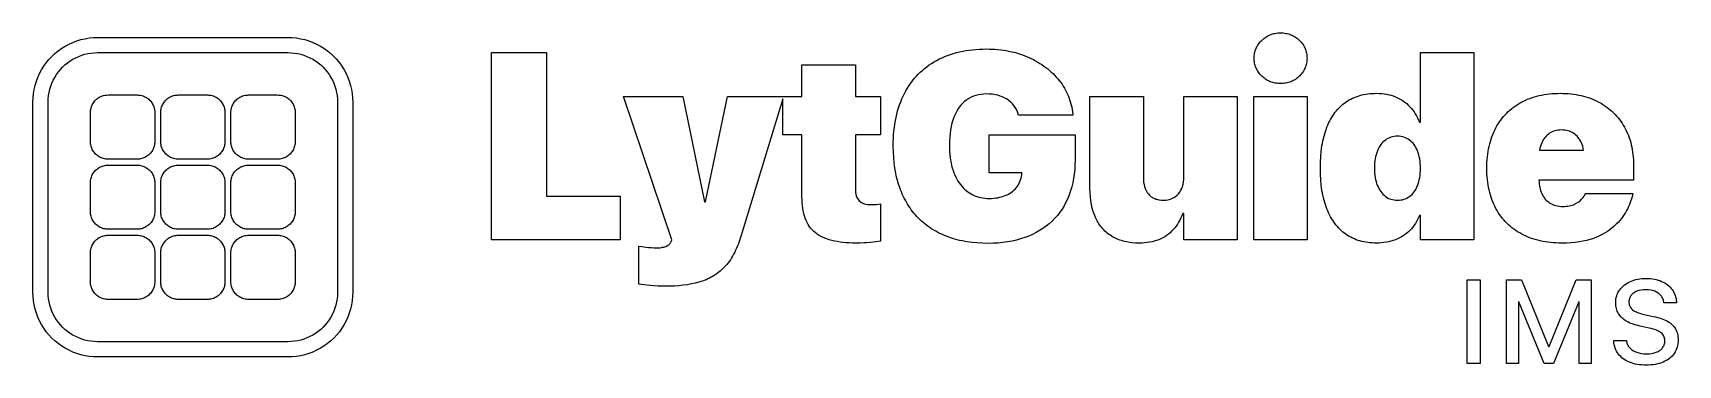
# Model space of a CAD drawing. Header units: millimetres. Extents: x 0 to 80, y 0 to 16.2.
import ezdxf

# ---------------------------------------------------------------- set-up
doc = ezdxf.new("R2010")
doc.units = ezdxf.units.MM
for name, color, linetype in [('ICON', 7, 'CONTINUOUS'), ('IMS', 7, 'CONTINUOUS'), ('WORDMARK', 7, 'CONTINUOUS')]:
    doc.layers.add(name, color=color, linetype=linetype)

msp = doc.modelspace()

# ---------------------------------------------------------------- linework, layer by layer
at = {"layer": 'ICON'}
for points in [[(12.406079, 15.950904), (12.611955, 15.944164), (12.81695, 15.923974), (13.020186, 15.890419), (13.220792, 15.843645), (13.417909, 15.78385), (13.610694, 15.711291), (13.79832, 15.626279), (13.979984, 15.529177), (14.154909, 15.420402), (14.322344, 15.300419), (14.481575, 15.169742), (14.631917, 15.028931), (14.772728, 14.878589), (14.903405, 14.719359), (15.023388, 14.551923), (15.132163, 14.376998), (15.229264, 14.195334), (15.314277, 14.007708), (15.386836, 13.814923), (15.44663, 13.617806), (15.493405, 13.4172), (15.52696, 13.213964), (15.54715, 13.008969), (15.55389, 12.803093), (15.55389, 3.544825), (15.54715, 3.338948), (15.52696, 3.133953), (15.493405, 2.930718), (15.44663, 2.730112), (15.386836, 2.532994), (15.314277, 2.34021), (15.229264, 2.152584), (15.132163, 1.97092), (15.023388, 1.795995), (14.903405, 1.628559), (14.772728, 1.469329), (14.631917, 1.318987), (14.481575, 1.178176), (14.322344, 1.047499), (14.154909, 0.927516), (13.979984, 0.818741), (13.79832, 0.721639), (13.610694, 0.636627), (13.417909, 0.564068), (13.220792, 0.504273), (13.020186, 0.457498), (12.81695, 0.423944), (12.611955, 0.403754), (12.406079, 0.397014), (3.147811, 0.397014), (2.941934, 0.403754), (2.736939, 0.423944), (2.533704, 0.457498), (2.333098, 0.504273), (2.13598, 0.564068), (1.943196, 0.636627), (1.75557, 0.721639), (1.573905, 0.818741), (1.398981, 0.927516), (1.231545, 1.047499), (1.072315, 1.178176), (0.921972, 1.318987), (0.781161, 1.469329), (0.650485, 1.628559), (0.530502, 1.795995), (0.421727, 1.97092), (0.324625, 2.152584), (0.239613, 2.34021), (0.167054, 2.532994), (0.107259, 2.730112), (0.060484, 2.930718), (0.02693, 3.133953), (0.00674, 3.338948), (0, 3.544825), (0, 12.803093), (0.00674, 13.008969), (0.02693, 13.213964), (0.060484, 13.4172), (0.107259, 13.617806), (0.167054, 13.814923), (0.239613, 14.007708), (0.324625, 14.195334), (0.421727, 14.376998), (0.530502, 14.551923), (0.650485, 14.719359), (0.781161, 14.878589), (0.921972, 15.028931), (1.072315, 15.169742), (1.231545, 15.300419), (1.398981, 15.420402), (1.573905, 15.529177), (1.75557, 15.626279), (1.943196, 15.711291), (2.13598, 15.78385), (2.333098, 15.843645), (2.533704, 15.890419), (2.736939, 15.923974), (2.941934, 15.944164), (3.147811, 15.950904)], [(12.406079, 15.210242), (12.563514, 15.205088), (12.720275, 15.189649), (12.87569, 15.16399), (13.029095, 15.128221), (13.179831, 15.082495), (13.327255, 15.027009), (13.470734, 14.962), (13.609653, 14.887745), (13.743419, 14.804564), (13.871458, 14.712813), (13.993223, 14.612884), (14.10819, 14.505204), (14.215869, 14.390237), (14.315799, 14.268473), (14.40755, 14.140433), (14.490731, 14.006667), (14.564985, 13.867748), (14.629995, 13.724269), (14.685481, 13.576846), (14.731207, 13.426109), (14.766975, 13.272704), (14.792635, 13.117289), (14.808074, 12.960528), (14.813228, 12.803093), (14.813228, 3.544825), (14.808074, 3.38739), (14.792635, 3.230629), (14.766975, 3.075214), (14.731207, 2.921809), (14.685481, 2.771072), (14.629995, 2.623649), (14.564985, 2.48017), (14.490731, 2.34125), (14.40755, 2.207484), (14.315799, 2.079445), (14.215869, 1.957681), (14.10819, 1.842713), (13.993223, 1.735034), (13.871458, 1.635105), (13.743419, 1.543353), (13.609653, 1.460172), (13.470734, 1.385918), (13.327255, 1.320909), (13.179831, 1.265423), (13.029095, 1.219697), (12.87569, 1.183928), (12.720275, 1.158269), (12.563514, 1.142829), (12.406079, 1.137676), (3.147811, 1.137676), (2.990376, 1.142829), (2.833615, 1.158269), (2.678199, 1.183928), (2.524795, 1.219697), (2.374058, 1.265423), (2.226635, 1.320909), (2.083156, 1.385918), (1.944236, 1.460172), (1.81047, 1.543353), (1.682431, 1.635105), (1.560667, 1.735034), (1.445699, 1.842713), (1.33802, 1.957681), (1.238091, 2.079445), (1.146339, 2.207484), (1.063158, 2.34125), (0.988904, 2.48017), (0.923895, 2.623649), (0.868409, 2.771072), (0.822683, 2.921809), (0.786914, 3.075214), (0.761255, 3.230629), (0.745815, 3.38739), (0.740661, 3.544825), (0.740661, 12.803093), (0.745815, 12.960528), (0.761255, 13.117289), (0.786914, 13.272704), (0.822683, 13.426109), (0.868409, 13.576846), (0.923895, 13.724269), (0.988904, 13.867748), (1.063158, 14.006667), (1.146339, 14.140433), (1.238091, 14.268473), (1.33802, 14.390237), (1.445699, 14.505204), (1.560667, 14.612884), (1.682431, 14.712813), (1.81047, 14.804564), (1.944236, 14.887745), (2.083156, 14.962), (2.226635, 15.027009), (2.374058, 15.082495), (2.524795, 15.128221), (2.678199, 15.16399), (2.833615, 15.189649), (2.990376, 15.205088), (3.147811, 15.210242)], [(5.068902, 13.150278), (5.124912, 13.148444), (5.180683, 13.142951), (5.235975, 13.133822), (5.290551, 13.121097), (5.344179, 13.104829), (5.396628, 13.085089), (5.447673, 13.061961), (5.497096, 13.035543), (5.544686, 13.00595), (5.590239, 12.973308), (5.633559, 12.937756), (5.674461, 12.899447), (5.712769, 12.858545), (5.748321, 12.815225), (5.780964, 12.769673), (5.810557, 12.722083), (5.836974, 12.672659), (5.860102, 12.621614), (5.879843, 12.569165), (5.89611, 12.515538), (5.908836, 12.460961), (5.917965, 12.405669), (5.923458, 12.349899), (5.925291, 12.293888), (5.925291, 10.882002), (5.923458, 10.825992), (5.917965, 10.770221), (5.908836, 10.714929), (5.89611, 10.660352), (5.879843, 10.606725), (5.860102, 10.554276), (5.836974, 10.503231), (5.810557, 10.453807), (5.780964, 10.406218), (5.748321, 10.360665), (5.712769, 10.317345), (5.674461, 10.276443), (5.633559, 10.238134), (5.590239, 10.202582), (5.544686, 10.16994), (5.497096, 10.140347), (5.447673, 10.11393), (5.396628, 10.090801), (5.344179, 10.071061), (5.290551, 10.054793), (5.235975, 10.042068), (5.180683, 10.032939), (5.124912, 10.027446), (5.068902, 10.025612), (3.657016, 10.025612), (3.601005, 10.027446), (3.545234, 10.032939), (3.489942, 10.042068), (3.435366, 10.054793), (3.381738, 10.071061), (3.32929, 10.090801), (3.278244, 10.11393), (3.228821, 10.140347), (3.181231, 10.16994), (3.135679, 10.202582), (3.092359, 10.238134), (3.051457, 10.276443), (3.013148, 10.317345), (2.977596, 10.360665), (2.944954, 10.406218), (2.91536, 10.453807), (2.888943, 10.503231), (2.865815, 10.554276), (2.846074, 10.606725), (2.829807, 10.660352), (2.817081, 10.714929), (2.807952, 10.770221), (2.80246, 10.825992), (2.800626, 10.882002), (2.800626, 12.293888), (2.80246, 12.349899), (2.807952, 12.405669), (2.817081, 12.460961), (2.829807, 12.515538), (2.846074, 12.569165), (2.865815, 12.621614), (2.888943, 12.672659), (2.91536, 12.722083), (2.944954, 12.769673), (2.977596, 12.815225), (3.013148, 12.858545), (3.051457, 12.899447), (3.092359, 12.937756), (3.135679, 12.973308), (3.181231, 13.00595), (3.228821, 13.035543), (3.278244, 13.061961), (3.32929, 13.085089), (3.381738, 13.104829), (3.435366, 13.121097), (3.489942, 13.133822), (3.545234, 13.142951), (3.601005, 13.148444), (3.657016, 13.150278)], [(8.482888, 13.150278), (8.538898, 13.148444), (8.594669, 13.142951), (8.649961, 13.133822), (8.704538, 13.121097), (8.758165, 13.104829), (8.810614, 13.085089), (8.861659, 13.061961), (8.911083, 13.035543), (8.958672, 13.00595), (9.004225, 12.973308), (9.047545, 12.937756), (9.088447, 12.899447), (9.126756, 12.858545), (9.162307, 12.815225), (9.19495, 12.769673), (9.224543, 12.722083), (9.25096, 12.672659), (9.274089, 12.621614), (9.293829, 12.569165), (9.310097, 12.515538), (9.322822, 12.460961), (9.331951, 12.405669), (9.337444, 12.349899), (9.339277, 12.293888), (9.339277, 10.882002), (9.337444, 10.825992), (9.331951, 10.770221), (9.322822, 10.714929), (9.310097, 10.660352), (9.293829, 10.606725), (9.274089, 10.554276), (9.25096, 10.503231), (9.224543, 10.453807), (9.19495, 10.406218), (9.162307, 10.360665), (9.126756, 10.317345), (9.088447, 10.276443), (9.047545, 10.238134), (9.004225, 10.202582), (8.958672, 10.16994), (8.911083, 10.140347), (8.861659, 10.11393), (8.810614, 10.090801), (8.758165, 10.071061), (8.704538, 10.054793), (8.649961, 10.042068), (8.594669, 10.032939), (8.538898, 10.027446), (8.482888, 10.025612), (7.071002, 10.025612), (7.014991, 10.027446), (6.959221, 10.032939), (6.903929, 10.042068), (6.849352, 10.054793), (6.795724, 10.071061), (6.743276, 10.090801), (6.69223, 10.11393), (6.642807, 10.140347), (6.595217, 10.16994), (6.549665, 10.202582), (6.506345, 10.238134), (6.465443, 10.276443), (6.427134, 10.317345), (6.391582, 10.360665), (6.35894, 10.406218), (6.329347, 10.453807), (6.302929, 10.503231), (6.279801, 10.554276), (6.260061, 10.606725), (6.243793, 10.660352), (6.231067, 10.714929), (6.221939, 10.770221), (6.216446, 10.825992), (6.214612, 10.882002), (6.214612, 12.293888), (6.216446, 12.349899), (6.221939, 12.405669), (6.231067, 12.460961), (6.243793, 12.515538), (6.260061, 12.569165), (6.279801, 12.621614), (6.302929, 12.672659), (6.329347, 12.722083), (6.35894, 12.769673), (6.391582, 12.815225), (6.427134, 12.858545), (6.465443, 12.899447), (6.506345, 12.937756), (6.549665, 12.973308), (6.595217, 13.00595), (6.642807, 13.035543), (6.69223, 13.061961), (6.743276, 13.085089), (6.795724, 13.104829), (6.849352, 13.121097), (6.903929, 13.133822), (6.959221, 13.142951), (7.014991, 13.148444), (7.071002, 13.150278)], [(11.896874, 13.150278), (11.952884, 13.148444), (12.008655, 13.142951), (12.063947, 13.133822), (12.118524, 13.121097), (12.172151, 13.104829), (12.2246, 13.085089), (12.275645, 13.061961), (12.325069, 13.035543), (12.372658, 13.00595), (12.418211, 12.973308), (12.461531, 12.937756), (12.502433, 12.899447), (12.540742, 12.858545), (12.576294, 12.815225), (12.608936, 12.769673), (12.638529, 12.722083), (12.664946, 12.672659), (12.688075, 12.621614), (12.707815, 12.569165), (12.724083, 12.515538), (12.736808, 12.460961), (12.745937, 12.405669), (12.75143, 12.349899), (12.753264, 12.293888), (12.753264, 10.882002), (12.75143, 10.825992), (12.745937, 10.770221), (12.736808, 10.714929), (12.724083, 10.660352), (12.707815, 10.606725), (12.688075, 10.554276), (12.664946, 10.503231), (12.638529, 10.453807), (12.608936, 10.406218), (12.576294, 10.360665), (12.540742, 10.317345), (12.502433, 10.276443), (12.461531, 10.238134), (12.418211, 10.202582), (12.372658, 10.16994), (12.325069, 10.140347), (12.275645, 10.11393), (12.2246, 10.090801), (12.172151, 10.071061), (12.118524, 10.054793), (12.063947, 10.042068), (12.008655, 10.032939), (11.952884, 10.027446), (11.896874, 10.025612), (10.484988, 10.025612), (10.428977, 10.027446), (10.373207, 10.032939), (10.317915, 10.042068), (10.263338, 10.054793), (10.209711, 10.071061), (10.157262, 10.090801), (10.106217, 10.11393), (10.056793, 10.140347), (10.009203, 10.16994), (9.963651, 10.202582), (9.920331, 10.238134), (9.879429, 10.276443), (9.84112, 10.317345), (9.805568, 10.360665), (9.772926, 10.406218), (9.743333, 10.453807), (9.716915, 10.503231), (9.693787, 10.554276), (9.674047, 10.606725), (9.657779, 10.660352), (9.645054, 10.714929), (9.635925, 10.770221), (9.630432, 10.825992), (9.628598, 10.882002), (9.628598, 12.293888), (9.630432, 12.349899), (9.635925, 12.405669), (9.645054, 12.460961), (9.657779, 12.515538), (9.674047, 12.569165), (9.693787, 12.621614), (9.716915, 12.672659), (9.743333, 12.722083), (9.772926, 12.769673), (9.805568, 12.815225), (9.84112, 12.858545), (9.879429, 12.899447), (9.920331, 12.937756), (9.963651, 12.973308), (10.009203, 13.00595), (10.056793, 13.035543), (10.106217, 13.061961), (10.157262, 13.085089), (10.209711, 13.104829), (10.263338, 13.121097), (10.317915, 13.133822), (10.373207, 13.142951), (10.428977, 13.148444), (10.484988, 13.150278)], [(5.068902, 9.736292), (5.124912, 9.734458), (5.180683, 9.728965), (5.235975, 9.719836), (5.290551, 9.707111), (5.344179, 9.690843), (5.396628, 9.671103), (5.447673, 9.647974), (5.497096, 9.621557), (5.544686, 9.591964), (5.590239, 9.559321), (5.633559, 9.52377), (5.674461, 9.485461), (5.712769, 9.444559), (5.748321, 9.401239), (5.780964, 9.355686), (5.810557, 9.308097), (5.836974, 9.258673), (5.860102, 9.207628), (5.879843, 9.155179), (5.89611, 9.101552), (5.908836, 9.046975), (5.917965, 8.991683), (5.923458, 8.935912), (5.925291, 8.879902), (5.925291, 7.468016), (5.923458, 7.412005), (5.917965, 7.356235), (5.908836, 7.300943), (5.89611, 7.246366), (5.879843, 7.192739), (5.860102, 7.14029), (5.836974, 7.089244), (5.810557, 7.039821), (5.780964, 6.992231), (5.748321, 6.946679), (5.712769, 6.903359), (5.674461, 6.862457), (5.633559, 6.824148), (5.590239, 6.788596), (5.544686, 6.755954), (5.497096, 6.726361), (5.447673, 6.699943), (5.396628, 6.676815), (5.344179, 6.657075), (5.290551, 6.640807), (5.235975, 6.628082), (5.180683, 6.618953), (5.124912, 6.61346), (5.068902, 6.611626), (3.657016, 6.611626), (3.601005, 6.61346), (3.545234, 6.618953), (3.489942, 6.628082), (3.435366, 6.640807), (3.381738, 6.657075), (3.32929, 6.676815), (3.278244, 6.699943), (3.228821, 6.726361), (3.181231, 6.755954), (3.135679, 6.788596), (3.092359, 6.824148), (3.051457, 6.862457), (3.013148, 6.903359), (2.977596, 6.946679), (2.944954, 6.992231), (2.91536, 7.039821), (2.888943, 7.089244), (2.865815, 7.14029), (2.846074, 7.192739), (2.829807, 7.246366), (2.817081, 7.300943), (2.807952, 7.356235), (2.80246, 7.412005), (2.800626, 7.468016), (2.800626, 8.879902), (2.80246, 8.935912), (2.807952, 8.991683), (2.817081, 9.046975), (2.829807, 9.101552), (2.846074, 9.155179), (2.865815, 9.207628), (2.888943, 9.258673), (2.91536, 9.308097), (2.944954, 9.355686), (2.977596, 9.401239), (3.013148, 9.444559), (3.051457, 9.485461), (3.092359, 9.52377), (3.135679, 9.559321), (3.181231, 9.591964), (3.228821, 9.621557), (3.278244, 9.647974), (3.32929, 9.671103), (3.381738, 9.690843), (3.435366, 9.707111), (3.489942, 9.719836), (3.545234, 9.728965), (3.601005, 9.734458), (3.657016, 9.736292)], [(8.482888, 9.736292), (8.538898, 9.734458), (8.594669, 9.728965), (8.649961, 9.719836), (8.704538, 9.707111), (8.758165, 9.690843), (8.810614, 9.671103), (8.861659, 9.647974), (8.911083, 9.621557), (8.958672, 9.591964), (9.004225, 9.559321), (9.047545, 9.52377), (9.088447, 9.485461), (9.126756, 9.444559), (9.162307, 9.401239), (9.19495, 9.355686), (9.224543, 9.308097), (9.25096, 9.258673), (9.274089, 9.207628), (9.293829, 9.155179), (9.310097, 9.101552), (9.322822, 9.046975), (9.331951, 8.991683), (9.337444, 8.935912), (9.339277, 8.879902), (9.339277, 7.468016), (9.337444, 7.412005), (9.331951, 7.356235), (9.322822, 7.300943), (9.310097, 7.246366), (9.293829, 7.192739), (9.274089, 7.14029), (9.25096, 7.089244), (9.224543, 7.039821), (9.19495, 6.992231), (9.162307, 6.946679), (9.126756, 6.903359), (9.088447, 6.862457), (9.047545, 6.824148), (9.004225, 6.788596), (8.958672, 6.755954), (8.911083, 6.726361), (8.861659, 6.699943), (8.810614, 6.676815), (8.758165, 6.657075), (8.704538, 6.640807), (8.649961, 6.628082), (8.594669, 6.618953), (8.538898, 6.61346), (8.482888, 6.611626), (7.071002, 6.611626), (7.014991, 6.61346), (6.959221, 6.618953), (6.903929, 6.628082), (6.849352, 6.640807), (6.795724, 6.657075), (6.743276, 6.676815), (6.69223, 6.699943), (6.642807, 6.726361), (6.595217, 6.755954), (6.549665, 6.788596), (6.506345, 6.824148), (6.465443, 6.862457), (6.427134, 6.903359), (6.391582, 6.946679), (6.35894, 6.992231), (6.329347, 7.039821), (6.302929, 7.089244), (6.279801, 7.14029), (6.260061, 7.192739), (6.243793, 7.246366), (6.231067, 7.300943), (6.221939, 7.356235), (6.216446, 7.412005), (6.214612, 7.468016), (6.214612, 8.879902), (6.216446, 8.935912), (6.221939, 8.991683), (6.231067, 9.046975), (6.243793, 9.101552), (6.260061, 9.155179), (6.279801, 9.207628), (6.302929, 9.258673), (6.329347, 9.308097), (6.35894, 9.355686), (6.391582, 9.401239), (6.427134, 9.444559), (6.465443, 9.485461), (6.506345, 9.52377), (6.549665, 9.559321), (6.595217, 9.591964), (6.642807, 9.621557), (6.69223, 9.647974), (6.743276, 9.671103), (6.795724, 9.690843), (6.849352, 9.707111), (6.903929, 9.719836), (6.959221, 9.728965), (7.014991, 9.734458), (7.071002, 9.736292)], [(11.896874, 9.736292), (11.952884, 9.734458), (12.008655, 9.728965), (12.063947, 9.719836), (12.118524, 9.707111), (12.172151, 9.690843), (12.2246, 9.671103), (12.275645, 9.647974), (12.325069, 9.621557), (12.372658, 9.591964), (12.418211, 9.559321), (12.461531, 9.52377), (12.502433, 9.485461), (12.540742, 9.444559), (12.576294, 9.401239), (12.608936, 9.355686), (12.638529, 9.308097), (12.664946, 9.258673), (12.688075, 9.207628), (12.707815, 9.155179), (12.724083, 9.101552), (12.736808, 9.046975), (12.745937, 8.991683), (12.75143, 8.935912), (12.753264, 8.879902), (12.753264, 7.468016), (12.75143, 7.412005), (12.745937, 7.356235), (12.736808, 7.300943), (12.724083, 7.246366), (12.707815, 7.192739), (12.688075, 7.14029), (12.664946, 7.089244), (12.638529, 7.039821), (12.608936, 6.992231), (12.576294, 6.946679), (12.540742, 6.903359), (12.502433, 6.862457), (12.461531, 6.824148), (12.418211, 6.788596), (12.372658, 6.755954), (12.325069, 6.726361), (12.275645, 6.699943), (12.2246, 6.676815), (12.172151, 6.657075), (12.118524, 6.640807), (12.063947, 6.628082), (12.008655, 6.618953), (11.952884, 6.61346), (11.896874, 6.611626), (10.484988, 6.611626), (10.428977, 6.61346), (10.373207, 6.618953), (10.317915, 6.628082), (10.263338, 6.640807), (10.209711, 6.657075), (10.157262, 6.676815), (10.106217, 6.699943), (10.056793, 6.726361), (10.009203, 6.755954), (9.963651, 6.788596), (9.920331, 6.824148), (9.879429, 6.862457), (9.84112, 6.903359), (9.805568, 6.946679), (9.772926, 6.992231), (9.743333, 7.039821), (9.716915, 7.089244), (9.693787, 7.14029), (9.674047, 7.192739), (9.657779, 7.246366), (9.645054, 7.300943), (9.635925, 7.356235), (9.630432, 7.412005), (9.628598, 7.468016), (9.628598, 8.879902), (9.630432, 8.935912), (9.635925, 8.991683), (9.645054, 9.046975), (9.657779, 9.101552), (9.674047, 9.155179), (9.693787, 9.207628), (9.716915, 9.258673), (9.743333, 9.308097), (9.772926, 9.355686), (9.805568, 9.401239), (9.84112, 9.444559), (9.879429, 9.485461), (9.920331, 9.52377), (9.963651, 9.559321), (10.009203, 9.591964), (10.056793, 9.621557), (10.106217, 9.647974), (10.157262, 9.671103), (10.209711, 9.690843), (10.263338, 9.707111), (10.317915, 9.719836), (10.373207, 9.728965), (10.428977, 9.734458), (10.484988, 9.736292)], [(5.068902, 6.322305), (5.124912, 6.320472), (5.180683, 6.314979), (5.235975, 6.30585), (5.290551, 6.293125), (5.344179, 6.276857), (5.396628, 6.257117), (5.447673, 6.233988), (5.497096, 6.207571), (5.544686, 6.177978), (5.590239, 6.145335), (5.633559, 6.109784), (5.674461, 6.071475), (5.712769, 6.030573), (5.748321, 5.987253), (5.780964, 5.9417), (5.810557, 5.894111), (5.836974, 5.844687), (5.860102, 5.793642), (5.879843, 5.741193), (5.89611, 5.687566), (5.908836, 5.632989), (5.917965, 5.577697), (5.923458, 5.521926), (5.925291, 5.465916), (5.925291, 4.05403), (5.923458, 3.998019), (5.917965, 3.942249), (5.908836, 3.886956), (5.89611, 3.83238), (5.879843, 3.778752), (5.860102, 3.726304), (5.836974, 3.675258), (5.810557, 3.625835), (5.780964, 3.578245), (5.748321, 3.532693), (5.712769, 3.489373), (5.674461, 3.448471), (5.633559, 3.410162), (5.590239, 3.37461), (5.544686, 3.341968), (5.497096, 3.312375), (5.447673, 3.285957), (5.396628, 3.262829), (5.344179, 3.243089), (5.290551, 3.226821), (5.235975, 3.214095), (5.180683, 3.204967), (5.124912, 3.199474), (5.068902, 3.19764), (3.657016, 3.19764), (3.601005, 3.199474), (3.545234, 3.204967), (3.489942, 3.214095), (3.435366, 3.226821), (3.381738, 3.243089), (3.32929, 3.262829), (3.278244, 3.285957), (3.228821, 3.312375), (3.181231, 3.341968), (3.135679, 3.37461), (3.092359, 3.410162), (3.051457, 3.448471), (3.013148, 3.489373), (2.977596, 3.532693), (2.944954, 3.578245), (2.91536, 3.625835), (2.888943, 3.675258), (2.865815, 3.726304), (2.846074, 3.778752), (2.829807, 3.83238), (2.817081, 3.886956), (2.807952, 3.942249), (2.80246, 3.998019), (2.800626, 4.05403), (2.800626, 5.465916), (2.80246, 5.521926), (2.807952, 5.577697), (2.817081, 5.632989), (2.829807, 5.687566), (2.846074, 5.741193), (2.865815, 5.793642), (2.888943, 5.844687), (2.91536, 5.894111), (2.944954, 5.9417), (2.977596, 5.987253), (3.013148, 6.030573), (3.051457, 6.071475), (3.092359, 6.109784), (3.135679, 6.145335), (3.181231, 6.177978), (3.228821, 6.207571), (3.278244, 6.233988), (3.32929, 6.257117), (3.381738, 6.276857), (3.435366, 6.293125), (3.489942, 6.30585), (3.545234, 6.314979), (3.601005, 6.320472), (3.657016, 6.322305)], [(8.482888, 6.322305), (8.538898, 6.320472), (8.594669, 6.314979), (8.649961, 6.30585), (8.704538, 6.293125), (8.758165, 6.276857), (8.810614, 6.257117), (8.861659, 6.233988), (8.911083, 6.207571), (8.958672, 6.177978), (9.004225, 6.145335), (9.047545, 6.109784), (9.088447, 6.071475), (9.126756, 6.030573), (9.162307, 5.987253), (9.19495, 5.9417), (9.224543, 5.894111), (9.25096, 5.844687), (9.274089, 5.793642), (9.293829, 5.741193), (9.310097, 5.687566), (9.322822, 5.632989), (9.331951, 5.577697), (9.337444, 5.521926), (9.339277, 5.465916), (9.339277, 4.05403), (9.337444, 3.998019), (9.331951, 3.942249), (9.322822, 3.886956), (9.310097, 3.83238), (9.293829, 3.778752), (9.274089, 3.726304), (9.25096, 3.675258), (9.224543, 3.625835), (9.19495, 3.578245), (9.162307, 3.532693), (9.126756, 3.489373), (9.088447, 3.448471), (9.047545, 3.410162), (9.004225, 3.37461), (8.958672, 3.341968), (8.911083, 3.312375), (8.861659, 3.285957), (8.810614, 3.262829), (8.758165, 3.243089), (8.704538, 3.226821), (8.649961, 3.214095), (8.594669, 3.204967), (8.538898, 3.199474), (8.482888, 3.19764), (7.071002, 3.19764), (7.014991, 3.199474), (6.959221, 3.204967), (6.903929, 3.214095), (6.849352, 3.226821), (6.795724, 3.243089), (6.743276, 3.262829), (6.69223, 3.285957), (6.642807, 3.312375), (6.595217, 3.341968), (6.549665, 3.37461), (6.506345, 3.410162), (6.465443, 3.448471), (6.427134, 3.489373), (6.391582, 3.532693), (6.35894, 3.578245), (6.329347, 3.625835), (6.302929, 3.675258), (6.279801, 3.726304), (6.260061, 3.778752), (6.243793, 3.83238), (6.231067, 3.886956), (6.221939, 3.942249), (6.216446, 3.998019), (6.214612, 4.05403), (6.214612, 5.465916), (6.216446, 5.521926), (6.221939, 5.577697), (6.231067, 5.632989), (6.243793, 5.687566), (6.260061, 5.741193), (6.279801, 5.793642), (6.302929, 5.844687), (6.329347, 5.894111), (6.35894, 5.9417), (6.391582, 5.987253), (6.427134, 6.030573), (6.465443, 6.071475), (6.506345, 6.109784), (6.549665, 6.145335), (6.595217, 6.177978), (6.642807, 6.207571), (6.69223, 6.233988), (6.743276, 6.257117), (6.795724, 6.276857), (6.849352, 6.293125), (6.903929, 6.30585), (6.959221, 6.314979), (7.014991, 6.320472), (7.071002, 6.322305)], [(11.896874, 6.322305), (11.952884, 6.320472), (12.008655, 6.314979), (12.063947, 6.30585), (12.118524, 6.293125), (12.172151, 6.276857), (12.2246, 6.257117), (12.275645, 6.233988), (12.325069, 6.207571), (12.372658, 6.177978), (12.418211, 6.145335), (12.461531, 6.109784), (12.502433, 6.071475), (12.540742, 6.030573), (12.576294, 5.987253), (12.608936, 5.9417), (12.638529, 5.894111), (12.664946, 5.844687), (12.688075, 5.793642), (12.707815, 5.741193), (12.724083, 5.687566), (12.736808, 5.632989), (12.745937, 5.577697), (12.75143, 5.521926), (12.753264, 5.465916), (12.753264, 4.05403), (12.75143, 3.998019), (12.745937, 3.942249), (12.736808, 3.886956), (12.724083, 3.83238), (12.707815, 3.778752), (12.688075, 3.726304), (12.664946, 3.675258), (12.638529, 3.625835), (12.608936, 3.578245), (12.576294, 3.532693), (12.540742, 3.489373), (12.502433, 3.448471), (12.461531, 3.410162), (12.418211, 3.37461), (12.372658, 3.341968), (12.325069, 3.312375), (12.275645, 3.285957), (12.2246, 3.262829), (12.172151, 3.243089), (12.118524, 3.226821), (12.063947, 3.214095), (12.008655, 3.204967), (11.952884, 3.199474), (11.896874, 3.19764), (10.484988, 3.19764), (10.428977, 3.199474), (10.373207, 3.204967), (10.317915, 3.214095), (10.263338, 3.226821), (10.209711, 3.243089), (10.157262, 3.262829), (10.106217, 3.285957), (10.056793, 3.312375), (10.009203, 3.341968), (9.963651, 3.37461), (9.920331, 3.410162), (9.879429, 3.448471), (9.84112, 3.489373), (9.805568, 3.532693), (9.772926, 3.578245), (9.743333, 3.625835), (9.716915, 3.675258), (9.693787, 3.726304), (9.674047, 3.778752), (9.657779, 3.83238), (9.645054, 3.886956), (9.635925, 3.942249), (9.630432, 3.998019), (9.628598, 4.05403), (9.628598, 5.465916), (9.630432, 5.521926), (9.635925, 5.577697), (9.645054, 5.632989), (9.657779, 5.687566), (9.674047, 5.741193), (9.693787, 5.793642), (9.716915, 5.844687), (9.743333, 5.894111), (9.772926, 5.9417), (9.805568, 5.987253), (9.84112, 6.030573), (9.879429, 6.071475), (9.920331, 6.109784), (9.963651, 6.145335), (10.009203, 6.177978), (10.056793, 6.207571), (10.106217, 6.233988), (10.157262, 6.257117), (10.209711, 6.276857), (10.263338, 6.293125), (10.317915, 6.30585), (10.373207, 6.314979), (10.428977, 6.320472), (10.484988, 6.322305)]]:
    msp.add_lwpolyline(points, close=True, dxfattribs=at)
at = {"layer": 'IMS'}
for points in [[(70.372737, 0.072975), (69.737773, 0.072975), (69.737773, 4.150026), (70.372737, 4.150026)], [(73.479508, 0.072975), (72.256613, 3.076506), (72.232712, 3.076506), (72.232712, 0.072975), (71.653417, 0.072975), (71.653417, 4.150026), (72.386917, 4.150026), (73.702979, 0.899536), (73.724434, 0.899536), (75.040364, 4.150026), (75.773864, 4.150026), (75.773864, 0.072975), (75.194569, 0.072975), (75.194569, 3.076506), (75.170912, 3.076506), (73.947818, 0.072975)], [(79.196461, 4.077956), (79.275444, 4.039922), (79.350209, 3.998344), (79.420756, 3.953221), (79.487085, 3.904552), (79.549196, 3.85234), (79.607089, 3.796582), (79.660763, 3.737279), (79.71022, 3.674431), (79.754947, 3.608553), (79.794433, 3.540159), (79.828678, 3.469248), (79.857682, 3.395821), (79.881444, 3.319877), (79.899966, 3.241417), (79.913247, 3.160441), (79.921286, 3.076948), (79.924112, 3.03205), (79.306806, 3.03205), (79.301597, 3.069266), (79.293424, 3.115499), (79.282569, 3.160034), (79.269033, 3.202869), (79.252814, 3.244005), (79.233914, 3.283442), (79.212332, 3.321181), (79.188068, 3.35722), (79.161121, 3.39156), (79.131726, 3.424102), (79.100115, 3.454744), (79.066287, 3.483488), (79.030242, 3.510332), (78.951505, 3.558324), (78.863903, 3.59872), (78.768188, 3.630723), (78.665115, 3.653539), (78.554683, 3.667167), (78.436892, 3.671606), (78.316008, 3.666942), (78.203008, 3.652948), (78.09789, 3.629627), (78.048287, 3.614467), (78.000655, 3.596976), (77.955323, 3.577393), (77.912619, 3.555959), (77.872545, 3.532675), (77.835099, 3.50754), (77.800282, 3.480554), (77.768093, 3.451717), (77.738534, 3.42103), (77.711603, 3.388492), (77.687588, 3.3543), (77.666775, 3.318649), (77.649164, 3.28154), (77.634755, 3.242973), (77.623548, 3.202948), (77.615543, 3.161464), (77.61074, 3.118522), (77.609139, 3.074122), (77.609139, 3.071297), (77.614059, 2.997406), (77.628822, 2.928085), (77.653427, 2.863332), (77.687874, 2.803149), (77.732581, 2.747394), (77.787966, 2.695927), (77.854029, 2.648748), (77.93077, 2.605857), (78.018558, 2.566729), (78.11776, 2.53084), (78.228377, 2.498191), (78.350408, 2.468781), (78.794702, 2.374174), (78.897924, 2.351037), (78.996237, 2.325993), (79.08964, 2.299043), (79.178134, 2.270186), (79.261719, 2.239423), (79.340395, 2.206753), (79.414161, 2.172176), (79.483018, 2.135693), (79.547234, 2.097107), (79.607078, 2.056221), (79.662549, 2.013037), (79.713647, 1.967554), (79.760373, 1.919771), (79.802726, 1.86969), (79.840706, 1.817309), (79.874314, 1.76263), (79.903772, 1.705402), (79.929302, 1.645377), (79.950904, 1.582555), (79.968578, 1.516936), (79.982325, 1.44852), (79.992145, 1.377306), (79.998036, 1.303296), (80, 1.226488), (80, 1.223663), (79.997064, 1.13151), (79.988257, 1.042477), (79.973578, 0.956564), (79.953028, 0.873771), (79.926606, 0.794098), (79.894312, 0.717545), (79.856147, 0.644112), (79.812111, 0.573799), (79.762622, 0.507008), (79.708101, 0.444144), (79.648547, 0.385204), (79.58396, 0.330191), (79.51434, 0.279103), (79.439688, 0.231941), (79.360003, 0.188704), (79.275285, 0.149393), (79.185964, 0.114379), (79.092467, 0.084034), (78.994797, 0.058357), (78.892951, 0.037348), (78.786931, 0.021008), (78.676736, 0.009337), (78.562367, 0.002334), (78.443823, 0), (78.331236, 0.002185), (78.2222, 0.008738), (78.116716, 0.019661), (78.014782, 0.034953), (77.916399, 0.054614), (77.821568, 0.078645), (77.730287, 0.107044), (77.642558, 0.139813), (77.558856, 0.176633), (77.479659, 0.217187), (77.404965, 0.261475), (77.334777, 0.309497), (77.269092, 0.361253), (77.207913, 0.416742), (77.151237, 0.475966), (77.099066, 0.538923), (77.051869, 0.605247), (77.010115, 0.674571), (76.973806, 0.746895), (76.94294, 0.822219), (76.917519, 0.900542), (76.897541, 0.981866), (76.883007, 1.06619), (76.873917, 1.153513), (76.871091, 1.194791), (77.489368, 1.194791), (77.494622, 1.158811), (77.5033, 1.113061), (77.515077, 1.068873), (77.529951, 1.026246), (77.547923, 0.985181), (77.568993, 0.945678), (77.593161, 0.907737), (77.620427, 0.871357), (77.650791, 0.836539), (77.683988, 0.803465), (77.719754, 0.772318), (77.758089, 0.743097), (77.798992, 0.715803), (77.842464, 0.690435), (77.888505, 0.666994), (77.988294, 0.625892), (78.041717, 0.608432), (78.097062, 0.593299), (78.213515, 0.570019), (78.337651, 0.55605), (78.469473, 0.551394), (78.600582, 0.556208), (78.722671, 0.570648), (78.780334, 0.581478), (78.835741, 0.594715), (78.888894, 0.610358), (78.939791, 0.628408), (78.988162, 0.648675), (79.033733, 0.670966), (79.076505, 0.695283), (79.116478, 0.721625), (79.153652, 0.749992), (79.188026, 0.780384), (79.219601, 0.812802), (79.248378, 0.847244), (79.274043, 0.88344), (79.296287, 0.921115), (79.315108, 0.960269), (79.330507, 1.000903), (79.342485, 1.043017), (79.35104, 1.08661), (79.356173, 1.131683), (79.357884, 1.178236), (79.357884, 1.181061), (79.355108, 1.240565), (79.34678, 1.297011), (79.332899, 1.3504), (79.313467, 1.40073), (79.288482, 1.448003), (79.257945, 1.492218), (79.221856, 1.533375), (79.180215, 1.571474), (79.13223, 1.607126), (79.077111, 1.640943), (79.014858, 1.672924), (78.945469, 1.70307), (78.868947, 1.73138), (78.785289, 1.757855), (78.694498, 1.782494), (78.596571, 1.805298), (78.152277, 1.899595), (78.054142, 1.922042), (77.960339, 1.946605), (77.870869, 1.973283), (77.785731, 2.002077), (77.704926, 2.032986), (77.628454, 2.066011), (77.556314, 2.101152), (77.488507, 2.138408), (77.424946, 2.177852), (77.365544, 2.219558), (77.310302, 2.263525), (77.259219, 2.309753), (77.212296, 2.358242), (77.169532, 2.408992), (77.130928, 2.462003), (77.096483, 2.517276), (77.066141, 2.574845), (77.039844, 2.634744), (77.017593, 2.696974), (76.999388, 2.761535), (76.985228, 2.828427), (76.975114, 2.89765), (76.969045, 2.969203), (76.967022, 3.043087), (76.967022, 3.045913), (76.970521, 3.132125), (76.979871, 3.215653), (76.99507, 3.296497), (77.016119, 3.374658), (77.043019, 3.450134), (77.075769, 3.522926), (77.114368, 3.593035), (77.158818, 3.660459), (77.208445, 3.724741), (77.262573, 3.785422), (77.321204, 3.842503), (77.384337, 3.895982), (77.451973, 3.945862), (77.52411, 3.99214), (77.60075, 4.034817), (77.681893, 4.073894), (77.766799, 4.108841), (77.85473, 4.139128), (77.945687, 4.164756), (78.03967, 4.185724), (78.136678, 4.202032), (78.236711, 4.213681), (78.33977, 4.220671), (78.445854, 4.223), (78.550822, 4.220734), (78.652606, 4.213935), (78.751207, 4.202603), (78.846625, 4.186739), (78.938859, 4.166342), (79.02791, 4.141413), (79.113777, 4.111951)]]:
    msp.add_lwpolyline(points, close=True, dxfattribs=at)
at = {"layer": 'WORDMARK'}
for points in [[(61.584748, 15.808865), (61.629582, 15.76282), (61.671523, 15.715662), (61.710572, 15.667392), (61.746728, 15.618009), (61.779992, 15.567514), (61.810363, 15.515907), (61.837842, 15.463186), (61.862428, 15.409354), (61.884122, 15.354409), (61.902924, 15.298351), (61.918832, 15.241181), (61.931849, 15.182898), (61.941972, 15.123503), (61.949204, 15.062995), (61.953542, 15.001375), (61.954989, 14.938642), (61.953542, 14.876664), (61.949204, 14.815723), (61.941972, 14.755821), (61.931849, 14.696958), (61.918832, 14.639132), (61.902924, 14.582345), (61.884122, 14.526597), (61.862428, 14.471886), (61.837842, 14.418214), (61.810363, 14.365581), (61.779992, 14.313985), (61.746728, 14.263428), (61.710572, 14.21391), (61.671523, 14.165429), (61.629582, 14.117987), (61.584748, 14.071584), (61.537788, 14.027133), (61.489469, 13.98555), (61.439789, 13.946835), (61.38875, 13.910988), (61.336352, 13.878009), (61.282593, 13.847897), (61.227475, 13.820653), (61.170997, 13.796277), (61.113159, 13.774769), (61.053962, 13.756128), (60.993405, 13.740355), (60.931488, 13.72745), (60.868211, 13.717413), (60.803575, 13.710244), (60.737579, 13.705942), (60.670223, 13.704508), (60.602867, 13.705942), (60.536871, 13.710244), (60.472235, 13.717413), (60.408958, 13.72745), (60.347042, 13.740355), (60.286484, 13.756128), (60.227287, 13.774769), (60.169449, 13.796277), (60.112971, 13.820653), (60.057853, 13.847897), (60.004095, 13.878009), (59.951696, 13.910988), (59.900657, 13.946835), (59.850977, 13.98555), (59.802658, 14.027133), (59.755698, 14.071584), (59.710864, 14.117987), (59.668923, 14.165429), (59.629874, 14.21391), (59.593718, 14.263428), (59.560454, 14.313985), (59.530083, 14.365581), (59.502604, 14.418214), (59.478018, 14.471886), (59.456324, 14.526597), (59.437523, 14.582345), (59.421614, 14.639132), (59.408598, 14.696958), (59.398474, 14.755821), (59.391243, 14.815723), (59.386904, 14.876664), (59.385458, 14.938642), (59.386904, 15.001375), (59.391243, 15.062995), (59.398474, 15.123503), (59.408598, 15.182898), (59.421614, 15.241181), (59.437523, 15.298351), (59.456324, 15.354409), (59.478018, 15.409354), (59.502604, 15.463186), (59.530083, 15.515907), (59.560454, 15.567514), (59.593718, 15.618009), (59.629874, 15.667392), (59.668923, 15.715662), (59.710864, 15.76282), (59.755698, 15.808865), (59.802658, 15.852933), (59.850977, 15.894157), (59.900657, 15.932538), (59.951696, 15.968076), (60.004095, 16.000772), (60.057853, 16.030624), (60.112971, 16.057633), (60.169449, 16.081799), (60.227287, 16.103122), (60.286484, 16.121602), (60.347042, 16.137238), (60.408958, 16.150032), (60.472235, 16.159983), (60.536871, 16.16709), (60.602867, 16.171355), (60.670223, 16.172777), (60.737579, 16.171355), (60.803575, 16.16709), (60.868211, 16.159983), (60.931488, 16.150032), (60.993405, 16.137238), (61.053962, 16.121602), (61.113159, 16.103122), (61.170997, 16.081799), (61.227475, 16.057633), (61.282593, 16.030624), (61.336352, 16.000772), (61.38875, 15.968076), (61.439789, 15.932538), (61.489469, 15.894157), (61.537788, 15.852933)], [(24.980687, 8.217357), (28.56284, 8.217357), (28.56284, 6.090849), (22.297236, 6.090849), (22.297236, 15.223443), (24.980687, 15.223443)], [(48.427882, 14.976616), (48.540838, 14.924007), (48.651074, 14.869024), (48.758591, 14.811669), (48.863389, 14.75194), (48.965467, 14.689838), (49.064826, 14.625362), (49.161465, 14.558513), (49.255385, 14.489291), (49.346585, 14.417695), (49.435066, 14.343726), (49.520828, 14.267384), (49.60387, 14.188668), (49.684192, 14.107579), (49.761795, 14.024117), (49.836679, 13.938282), (49.908843, 13.850073), (49.977781, 13.759911), (50.042986, 13.668216), (50.104458, 13.574988), (50.162197, 13.480228), (50.216203, 13.383935), (50.266475, 13.286109), (50.313015, 13.18675), (50.355821, 13.085859), (50.394895, 12.983434), (50.430235, 12.879477), (50.461843, 12.773988), (50.489717, 12.666965), (50.513858, 12.55841), (50.534267, 12.448321), (50.550942, 12.336701), (50.563884, 12.223547), (50.570213, 12.160258), (47.931064, 12.160258), (47.912077, 12.223547), (47.873115, 12.334401), (47.825846, 12.439125), (47.77027, 12.537717), (47.706388, 12.630178), (47.634199, 12.716508), (47.553704, 12.796707), (47.464901, 12.870775), (47.367792, 12.938712), (47.263761, 12.999529), (47.154192, 13.052236), (47.039085, 13.096835), (46.918441, 13.133325), (46.792259, 13.161706), (46.660538, 13.181979), (46.523281, 13.194142), (46.380485, 13.198196), (46.240656, 13.193746), (46.105969, 13.180396), (45.976425, 13.158146), (45.852022, 13.126996), (45.732762, 13.086946), (45.618644, 13.037996), (45.509669, 12.980146), (45.405835, 12.913396), (45.30754, 12.837944), (45.215177, 12.753987), (45.128748, 12.661526), (45.048253, 12.56056), (44.97369, 12.45109), (44.905062, 12.333116), (44.842366, 12.206637), (44.785604, 12.071653), (44.73517, 11.928462), (44.691461, 11.77736), (44.654477, 11.618346), (44.624217, 11.451422), (44.600681, 11.276586), (44.58387, 11.093839), (44.573783, 10.903181), (44.570421, 10.704612), (44.570421, 10.698283), (44.572547, 10.545401), (44.578926, 10.39687), (44.589556, 10.25269), (44.604439, 10.112861), (44.623574, 9.977383), (44.646961, 9.846256), (44.674601, 9.71948), (44.706492, 9.597056), (44.742389, 9.47918), (44.782044, 9.366051), (44.825456, 9.257669), (44.872626, 9.154033), (44.923554, 9.055144), (44.978239, 8.961002), (45.036683, 8.871606), (45.098884, 8.786957), (45.164546, 8.707154), (45.233373, 8.632295), (45.305364, 8.562381), (45.38052, 8.497411), (45.45884, 8.437385), (45.540324, 8.382304), (45.624973, 8.332167), (45.712787, 8.286975), (45.803517, 8.246925), (45.896918, 8.212215), (45.992988, 8.182845), (46.091729, 8.158815), (46.19314, 8.140125), (46.29722, 8.126775), (46.403971, 8.118765), (46.513392, 8.116095), (46.620983, 8.118221), (46.72541, 8.124599), (46.826672, 8.13523), (46.92477, 8.150113), (47.019703, 8.169248), (47.111472, 8.192635), (47.200077, 8.220274), (47.285517, 8.252166), (47.367397, 8.288112), (47.445321, 8.327915), (47.51929, 8.371574), (47.589304, 8.419091), (47.655361, 8.470463), (47.717464, 8.525693), (47.77561, 8.584779), (47.829802, 8.647722), (47.879444, 8.714175), (47.923944, 8.783793), (47.963302, 8.856575), (47.997517, 8.932522), (48.026591, 9.011633), (48.050522, 9.093909), (48.069311, 9.179349), (48.082957, 9.267953), (48.095615, 9.362887), (46.500734, 9.362887), (46.500734, 11.210924), (50.677804, 11.210924), (50.677804, 9.97679), (50.673354, 9.745538), (50.660004, 9.52012), (50.637754, 9.300537), (50.606604, 9.086789), (50.566554, 8.878875), (50.517604, 8.676795), (50.459754, 8.48055), (50.393004, 8.290139), (50.3177, 8.106107), (50.234188, 7.928997), (50.142468, 7.758809), (50.042541, 7.595543), (49.934406, 7.4392), (49.818063, 7.289779), (49.693513, 7.14728), (49.560754, 7.011703), (49.420183, 6.883493), (49.272196, 6.763096), (49.116792, 6.650511), (48.953971, 6.545738), (48.783734, 6.448777), (48.60608, 6.359629), (48.421009, 6.278293), (48.228522, 6.204769), (48.029063, 6.139502), (47.823077, 6.082938), (47.610565, 6.035075), (47.391526, 5.995915), (47.16596, 5.965457), (46.933868, 5.943702), (46.695248, 5.930649), (46.450103, 5.926297), (46.181619, 5.931192), (45.920453, 5.945877), (45.666605, 5.970352), (45.420075, 6.004618), (45.180863, 6.048673), (45.064001, 6.074371), (44.948968, 6.102518), (44.835765, 6.133111), (44.724391, 6.166153), (44.614847, 6.201641), (44.507132, 6.239578), (44.401346, 6.279875), (44.297587, 6.322447), (44.195855, 6.367293), (44.09615, 6.414413), (43.998472, 6.463808), (43.902822, 6.515478), (43.809199, 6.569422), (43.717603, 6.62564), (43.628034, 6.684133), (43.540493, 6.7449), (43.454978, 6.807942), (43.371491, 6.873258), (43.290032, 6.940849), (43.210599, 7.010714), (43.133194, 7.082853), (43.057816, 7.157267), (42.984551, 7.233906), (42.913487, 7.312721), (42.844623, 7.393711), (42.77796, 7.476876), (42.713497, 7.562218), (42.651234, 7.649734), (42.591171, 7.739427), (42.533309, 7.831294), (42.477646, 7.925338), (42.424185, 8.021557), (42.372923, 8.119951), (42.323862, 8.220521), (42.277001, 8.323267), (42.23234, 8.428188), (42.18988, 8.535285), (42.149619, 8.644557), (42.111683, 8.755919), (42.076194, 8.869283), (42.043153, 8.984649), (42.012559, 9.102018), (41.984413, 9.221389), (41.958714, 9.342763), (41.914659, 9.591518), (41.880394, 9.848283), (41.855919, 10.113059), (41.841234, 10.385844), (41.836339, 10.666639), (41.836339, 10.672968), (41.838478, 10.858718), (41.844893, 11.040983), (41.855585, 11.219762), (41.870555, 11.395055), (41.889801, 11.566862), (41.913324, 11.735184), (41.941124, 11.900019), (41.973201, 12.061369), (42.009556, 12.219233), (42.050187, 12.373611), (42.095094, 12.524503), (42.144279, 12.671909), (42.197741, 12.81583), (42.25548, 12.956265), (42.317496, 13.093213), (42.383788, 13.226677), (42.454049, 13.356444), (42.527969, 13.482304), (42.605547, 13.604259), (42.686784, 13.722308), (42.77168, 13.836451), (42.860235, 13.946687), (42.952449, 14.053017), (43.048322, 14.155442), (43.147854, 14.25396), (43.251045, 14.348572), (43.357894, 14.439278), (43.468403, 14.526078), (43.58257, 14.608971), (43.700396, 14.687959), (43.821881, 14.76304), (43.947025, 14.834216), (44.075519, 14.901275), (44.207054, 14.964007), (44.341629, 15.022414), (44.479246, 15.076494), (44.619903, 15.126247), (44.763601, 15.171674), (44.91034, 15.212775), (45.060119, 15.249549), (45.21294, 15.281997), (45.368801, 15.310119), (45.527704, 15.333914), (45.689647, 15.353383), (45.85463, 15.368525), (46.022655, 15.379341), (46.193721, 15.385831), (46.367827, 15.387994), (46.510116, 15.386387), (46.6506, 15.381566), (46.78928, 15.373531), (46.926154, 15.362283), (47.061224, 15.34782), (47.194489, 15.330144), (47.32595, 15.309253), (47.455606, 15.285149), (47.583457, 15.257831), (47.709503, 15.227299), (47.833745, 15.193553), (47.956182, 15.156594), (48.076814, 15.11642), (48.195641, 15.073032), (48.312664, 15.026431)], [(70.065014, 6.090849), (67.470167, 6.090849), (67.470167, 7.28701), (67.419536, 7.28701), (67.377805, 7.182929), (67.331723, 7.082705), (67.28129, 6.986338), (67.226505, 6.893827), (67.167369, 6.805173), (67.103883, 6.720376), (67.036045, 6.639435), (66.963856, 6.562351), (66.887662, 6.489371), (66.807809, 6.420742), (66.724297, 6.356464), (66.637127, 6.296538), (66.546297, 6.240962), (66.451809, 6.189738), (66.353662, 6.142864), (66.251855, 6.100342), (66.146786, 6.062517), (66.038849, 6.029735), (65.928044, 6.001997), (65.814371, 5.979302), (65.69783, 5.96165), (65.578422, 5.949042), (65.456145, 5.941477), (65.331001, 5.938955), (65.22362, 5.940624), (65.118242, 5.94563), (65.014866, 5.953974), (64.913492, 5.965655), (64.814121, 5.980674), (64.716753, 5.99903), (64.621387, 6.020724), (64.528023, 6.045755), (64.436662, 6.074124), (64.347303, 6.10583), (64.259947, 6.140874), (64.174594, 6.179255), (64.091243, 6.220974), (64.009894, 6.26603), (63.930548, 6.314424), (63.853205, 6.366156), (63.778, 6.421064), (63.705069, 6.478988), (63.634413, 6.539928), (63.566031, 6.603885), (63.499924, 6.670857), (63.436091, 6.740846), (63.374533, 6.813851), (63.315249, 6.889872), (63.258239, 6.968909), (63.203504, 7.050962), (63.151044, 7.136031), (63.100857, 7.224116), (63.052946, 7.315218), (63.007308, 7.409335), (62.963946, 7.506469), (62.922857, 7.606619), (62.884155, 7.709649), (62.847949, 7.815423), (62.81424, 7.923941), (62.783028, 8.035204), (62.754313, 8.14921), (62.728095, 8.265961), (62.704374, 8.385456), (62.68315, 8.507695), (62.664423, 8.632678), (62.648193, 8.760406), (62.623224, 9.024093), (62.608242, 9.298757), (62.603248, 9.584398), (62.603248, 9.590727), (62.608242, 9.877851), (62.623224, 10.153801), (62.648193, 10.418576), (62.664423, 10.546773), (62.68315, 10.672177), (62.704374, 10.794787), (62.728095, 10.914603), (62.754313, 11.031626), (62.783028, 11.145855), (62.81424, 11.25729), (62.847949, 11.365932), (62.884155, 11.471781), (62.922857, 11.574835), (62.963946, 11.67496), (63.007308, 11.77202), (63.052946, 11.866014), (63.100857, 11.956942), (63.151044, 12.044805), (63.203504, 12.129602), (63.258239, 12.211334), (63.315249, 12.29), (63.374533, 12.365601), (63.436091, 12.438136), (63.499924, 12.507605), (63.566031, 12.574009), (63.634413, 12.637348), (63.705069, 12.697621), (63.778, 12.754828), (63.853205, 12.80897), (63.930598, 12.859934), (64.010092, 12.907611), (64.091688, 12.952), (64.175385, 12.993101), (64.261183, 13.030913), (64.349083, 13.065438), (64.439085, 13.096675), (64.531187, 13.124623), (64.625392, 13.149284), (64.721697, 13.170656), (64.820104, 13.18874), (64.920612, 13.203536), (65.023222, 13.215045), (65.127933, 13.223265), (65.234745, 13.228197), (65.343659, 13.229841), (65.467221, 13.22722), (65.587915, 13.219359), (65.705741, 13.206256), (65.8207, 13.187912), (65.93279, 13.164327), (66.042013, 13.135501), (66.148368, 13.101434), (66.251855, 13.062125), (66.352178, 13.017872), (66.44904, 12.968972), (66.542441, 12.915423), (66.63238, 12.857227), (66.718859, 12.794383), (66.801876, 12.726892), (66.881432, 12.654752), (66.957527, 12.577965), (67.029815, 12.496876), (67.097949, 12.411831), (67.161931, 12.322831), (67.221758, 12.229876), (67.277433, 12.132965), (67.328954, 12.032098), (67.376322, 11.927275), (67.419536, 11.818498), (67.470167, 11.818498), (67.470167, 15.223443), (70.065014, 15.223443)], [(37.397072, 14.60954), (39.991919, 14.60954), (39.991919, 13.077948), (41.219724, 13.077948), (41.219724, 11.204595), (39.991919, 11.204595), (39.991919, 8.60342), (39.994935, 8.501168), (40.003983, 8.406433), (40.019064, 8.319213), (40.040176, 8.239508), (40.067321, 8.167319), (40.100499, 8.102646), (40.139708, 8.045488), (40.18495, 7.995846), (40.236422, 7.952829), (40.294321, 7.915548), (40.358648, 7.884002), (40.429403, 7.858192), (40.506586, 7.838118), (40.590197, 7.823779), (40.680235, 7.815176), (40.776701, 7.812308), (40.910399, 7.814681), (41.020364, 7.821801), (41.219724, 7.843952), (41.219724, 6.033889), (40.991093, 5.998289), (40.722906, 5.967435), (40.57121, 5.954975), (40.404088, 5.946075), (40.221539, 5.940735), (40.023563, 5.938955), (39.857071, 5.94097), (39.696191, 5.947015), (39.540923, 5.957089), (39.391267, 5.971193), (39.247223, 5.989327), (39.108791, 6.01149), (38.97597, 6.037684), (38.848762, 6.067906), (38.727166, 6.102159), (38.611181, 6.140442), (38.500809, 6.182754), (38.396048, 6.229095), (38.2969, 6.279467), (38.203363, 6.333868), (38.115439, 6.392299), (38.033126, 6.45476), (37.956104, 6.522042), (37.884051, 6.594935), (37.816967, 6.673441), (37.754852, 6.757558), (37.697707, 6.847287), (37.645531, 6.942629), (37.598324, 7.043582), (37.556086, 7.150147), (37.518817, 7.262324), (37.486517, 7.380114), (37.459187, 7.503515), (37.436826, 7.632528), (37.419433, 7.767153), (37.40701, 7.90739), (37.399557, 8.053238), (37.397072, 8.204699), (37.397072, 11.204595), (36.473054, 11.204595), (36.473054, 12.962412), (34.426109, 6.2554), (34.348382, 6.020242), (34.306997, 5.907855), (34.263931, 5.798928), (34.219183, 5.693463), (34.172755, 5.591459), (34.124646, 5.492917), (34.074855, 5.397835), (34.023383, 5.306214), (33.97023, 5.218055), (33.915396, 5.133356), (33.858881, 5.052119), (33.800685, 4.974343), (33.740808, 4.900028), (33.67925, 4.829174), (33.61601, 4.761781), (33.551139, 4.697392), (33.484686, 4.635549), (33.41665, 4.576253), (33.347032, 4.519503), (33.275832, 4.465299), (33.20305, 4.413642), (33.128685, 4.364532), (33.052739, 4.317967), (32.97521, 4.273949), (32.896098, 4.232478), (32.815405, 4.193553), (32.733129, 4.157174), (32.649272, 4.123341), (32.563832, 4.092055), (32.476809, 4.063316), (32.388205, 4.037123), (32.206249, 3.990398), (32.017964, 3.949903), (31.823351, 3.915638), (31.622409, 3.887603), (31.415137, 3.865797), (31.201537, 3.850222), (30.981608, 3.840877), (30.75535, 3.837762), (30.567659, 3.839938), (30.384319, 3.846465), (30.20533, 3.857342), (30.030692, 3.872571), (29.71662, 3.908171), (29.464256, 3.945354), (29.464256, 5.793391), (29.615358, 5.767284), (29.815509, 5.739595), (29.933187, 5.727135), (30.061545, 5.718235), (30.200583, 5.712895), (30.350301, 5.711115), (30.424171, 5.712549), (30.493888, 5.716851), (30.559451, 5.72402), (30.620861, 5.734057), (30.678118, 5.746962), (30.731221, 5.762735), (30.780171, 5.781376), (30.824968, 5.802884), (30.86571, 5.82637), (30.902497, 5.850944), (30.935328, 5.876606), (30.964204, 5.903355), (30.989124, 5.931192), (31.010088, 5.960117), (31.027097, 5.99013), (31.04015, 6.021231), (31.065466, 6.090849), (28.717446, 13.077948), (31.597093, 13.077948), (32.660518, 7.951543), (32.710258, 7.951543), (33.767904, 13.077948), (37.397072, 13.077948)], [(53.996857, 9.160362), (54.000713, 9.032499), (54.012283, 8.911558), (54.031567, 8.797539), (54.058563, 8.690442), (54.093273, 8.590267), (54.135697, 8.497015), (54.185833, 8.410685), (54.243683, 8.331277), (54.275476, 8.29449), (54.309148, 8.260077), (54.344699, 8.228037), (54.382128, 8.19837), (54.421436, 8.171077), (54.462624, 8.146157), (54.50569, 8.12361), (54.550635, 8.103437), (54.597459, 8.085637), (54.646162, 8.07021), (54.749204, 8.046477), (54.859762, 8.032237), (54.977835, 8.02749), (55.088986, 8.032632), (55.1946, 8.048059), (55.24533, 8.059629), (55.294675, 8.07377), (55.342637, 8.090482), (55.389213, 8.109766), (55.47762, 8.155255), (55.559302, 8.209446), (55.63426, 8.272339), (55.702493, 8.343935), (55.763409, 8.423244), (55.816414, 8.509277), (55.861507, 8.602035), (55.898689, 8.701517), (55.927763, 8.806933), (55.948529, 8.917491), (55.960989, 9.033191), (55.965143, 9.154033), (55.965143, 13.077948), (58.559989, 13.077948), (58.559989, 6.090849), (55.965143, 6.090849), (55.965143, 7.388272), (55.914511, 7.388272), (55.869863, 7.273412), (55.821358, 7.163003), (55.768996, 7.057043), (55.712778, 6.955534), (55.652703, 6.858474), (55.588771, 6.765865), (55.520983, 6.677705), (55.449338, 6.593996), (55.373935, 6.515033), (55.294873, 6.441113), (55.212153, 6.372237), (55.125773, 6.308404), (55.035735, 6.249615), (54.942037, 6.195869), (54.844681, 6.147166), (54.743666, 6.103506), (54.638943, 6.06494), (54.530461, 6.031515), (54.418222, 6.003233), (54.302226, 5.980093), (54.182471, 5.962095), (54.058959, 5.94924), (53.931689, 5.941526), (53.800661, 5.938955), (53.612772, 5.94385), (53.432003, 5.958535), (53.258354, 5.98301), (53.091825, 6.017275), (53.01123, 6.038079), (52.932416, 6.06133), (52.855381, 6.087029), (52.780127, 6.115175), (52.706652, 6.145769), (52.634958, 6.17881), (52.565043, 6.214299), (52.496909, 6.252235), (52.430678, 6.292496), (52.366474, 6.334956), (52.304298, 6.379617), (52.244149, 6.426478), (52.186027, 6.475539), (52.129932, 6.526801), (52.075864, 6.580263), (52.023824, 6.635925), (51.973811, 6.693787), (51.925825, 6.75385), (51.879866, 6.816113), (51.835935, 6.880576), (51.794031, 6.947239), (51.754154, 7.016103), (51.716304, 7.087167), (51.680481, 7.160432), (51.615215, 7.312919), (51.55865, 7.472921), (51.510788, 7.640439), (51.471628, 7.815472), (51.44117, 7.998021), (51.419415, 8.188086), (51.406361, 8.385666), (51.40201, 8.590762), (51.40201, 13.077948), (53.996857, 13.077948)], [(61.967646, 6.090849), (59.3728, 6.090849), (59.3728, 13.077948), (61.967646, 13.077948)], [(76.152958, 12.799476), (76.251624, 12.744296), (76.347472, 12.686347), (76.440502, 12.625629), (76.530714, 12.562143), (76.618107, 12.495887), (76.702682, 12.426863), (76.784438, 12.355069), (76.863376, 12.280507), (76.939496, 12.203176), (77.012797, 12.123076), (77.08328, 12.040207), (77.150945, 11.954569), (77.215792, 11.866162), (77.27782, 11.774986), (77.33703, 11.681042), (77.393421, 11.584329), (77.446685, 11.485143), (77.496513, 11.383782), (77.542904, 11.280245), (77.585859, 11.174533), (77.625377, 11.066645), (77.66146, 10.956581), (77.694105, 10.844342), (77.723315, 10.729928), (77.749088, 10.613338), (77.771424, 10.494572), (77.790324, 10.373631), (77.805788, 10.250514), (77.817815, 10.125222), (77.826406, 9.997754), (77.831561, 9.868111), (77.833279, 9.736292), (77.833279, 9.00214), (73.23376, 9.00214), (73.238299, 8.909716), (73.246468, 8.820426), (73.25826, 8.734266), (73.273672, 8.651232), (73.292698, 8.571319), (73.315333, 8.494523), (73.341571, 8.420839), (73.371409, 8.350264), (73.408097, 8.276542), (73.448542, 8.20727), (73.492746, 8.142449), (73.540707, 8.082077), (73.592426, 8.026155), (73.647902, 7.974684), (73.707137, 7.927662), (73.770129, 7.88509), (73.836682, 7.847265), (73.906596, 7.814483), (73.979873, 7.786745), (74.056512, 7.76405), (74.136513, 7.746398), (74.219876, 7.73379), (74.306602, 7.726225), (74.39669, 7.723703), (74.48035, 7.725434), (74.56045, 7.730626), (74.63699, 7.739278), (74.70997, 7.751392), (74.77939, 7.766967), (74.84525, 7.786003), (74.90755, 7.808501), (74.96629, 7.834459), (75.074079, 7.892012), (75.169606, 7.953917), (75.25287, 8.020172), (75.289904, 8.054932), (75.323873, 8.090779), (75.382613, 8.160793), (75.429091, 8.225268), (75.463306, 8.284206), (75.485259, 8.337606), (75.491588, 8.356593), (77.801635, 8.356593), (77.782648, 8.274317), (77.761585, 8.187938), (77.736368, 8.099679), (77.706998, 8.009542), (77.673475, 7.917526), (77.635798, 7.823631), (77.593968, 7.727857), (77.547984, 7.630204), (77.497848, 7.530672), (77.442767, 7.430794), (77.38195, 7.332103), (77.315398, 7.234598), (77.24311, 7.138281), (77.165086, 7.043149), (77.081327, 6.949205), (76.991833, 6.856447), (76.896603, 6.764876), (76.794896, 6.675975), (76.685969, 6.591227), (76.569824, 6.510632), (76.44646, 6.434191), (76.315877, 6.361903), (76.178076, 6.293769), (76.033055, 6.229788), (75.880815, 6.16996), (75.720467, 6.115818), (75.55112, 6.068895), (75.372773, 6.029191), (75.185428, 5.996706), (74.989084, 5.97144), (74.783741, 5.953393), (74.569399, 5.942565), (74.346059, 5.938955), (74.205686, 5.940661), (74.067785, 5.945779), (73.932357, 5.954308), (73.7994, 5.966249), (73.668916, 5.981601), (73.540905, 6.000365), (73.415365, 6.022541), (73.292298, 6.048129), (73.171703, 6.077128), (73.05358, 6.109539), (72.937929, 6.145361), (72.824751, 6.184595), (72.714045, 6.227241), (72.605811, 6.273299), (72.500049, 6.322768), (72.396759, 6.375649), (72.296177, 6.431731), (72.198536, 6.490805), (72.103838, 6.55287), (72.012081, 6.617927), (71.923267, 6.685975), (71.837394, 6.757014), (71.754463, 6.831045), (71.674474, 6.908067), (71.597427, 6.988081), (71.523322, 7.071086), (71.45216, 7.157082), (71.383938, 7.24607), (71.318659, 7.338049), (71.256322, 7.433019), (71.196927, 7.530981), (71.140474, 7.631934), (71.08721, 7.735607), (71.037382, 7.841727), (70.990991, 7.950295), (70.948036, 8.06131), (70.908517, 8.174773), (70.872435, 8.290683), (70.83979, 8.409041), (70.81058, 8.529846), (70.784807, 8.653099), (70.762471, 8.778799), (70.743571, 8.906947), (70.728107, 9.037542), (70.71608, 9.170585), (70.707489, 9.306075), (70.702334, 9.444013), (70.700616, 9.584398), (70.700616, 9.590727), (70.702322, 9.731854), (70.707439, 9.870434), (70.715968, 10.006469), (70.727909, 10.139956), (70.743262, 10.270898), (70.762026, 10.399293), (70.784202, 10.525141), (70.809789, 10.648443), (70.838788, 10.769199), (70.871199, 10.887409), (70.907022, 11.003072), (70.946256, 11.116188), (70.988902, 11.226758), (71.034959, 11.334782), (71.084429, 11.44026), (71.137309, 11.543191), (71.193318, 11.643378), (71.252169, 11.740623), (71.313863, 11.834926), (71.378401, 11.926287), (71.445781, 12.014706), (71.516005, 12.100183), (71.589071, 12.182718), (71.664981, 12.262311), (71.743734, 12.338963), (71.825329, 12.412672), (71.909768, 12.483439), (71.99705, 12.551265), (72.087175, 12.616148), (72.180143, 12.67809), (72.275954, 12.73709), (72.374608, 12.793147), (72.475809, 12.846028), (72.579259, 12.895497), (72.684959, 12.941555), (72.792908, 12.984201), (72.903108, 13.023435), (73.015557, 13.059257), (73.130256, 13.091668), (73.247204, 13.120668), (73.366403, 13.146255), (73.487851, 13.168431), (73.611548, 13.187195), (73.737496, 13.202548), (73.865693, 13.214488), (73.99614, 13.223018), (74.128837, 13.228135), (74.263783, 13.229841), (74.398729, 13.22816), (74.531426, 13.223117), (74.661873, 13.214711), (74.79007, 13.202943), (74.916018, 13.187813), (75.039715, 13.169321), (75.161163, 13.147466), (75.280362, 13.12225), (75.39731, 13.093671), (75.512009, 13.06173), (75.624458, 13.026426), (75.734657, 12.987761), (75.842607, 12.945733), (75.948307, 12.900343), (76.051757, 12.851591)], [(73.751143, 11.283706), (73.691166, 11.241134), (73.634651, 11.194113), (73.581597, 11.142641), (73.532005, 11.086719), (73.485873, 11.026348), (73.443202, 10.961526), (73.403993, 10.892254), (73.368245, 10.818532), (73.335219, 10.737645), (73.306804, 10.652682), (73.283025, 10.563623), (73.263909, 10.470443), (75.402893, 10.470443), (75.383776, 10.563623), (75.359998, 10.652682), (75.331583, 10.737645), (75.298557, 10.818532), (75.262809, 10.892254), (75.223599, 10.961526), (75.180929, 11.026348), (75.134797, 11.086719), (75.085204, 11.142641), (75.03215, 11.194113), (74.975635, 11.241134), (74.915659, 11.283706), (74.852568, 11.321531), (74.786708, 11.354313), (74.718079, 11.382051), (74.646681, 11.404746), (74.572514, 11.422398), (74.495579, 11.435006), (74.415874, 11.442571), (74.333401, 11.445093), (74.250927, 11.442571), (74.171223, 11.435006), (74.094287, 11.422398), (74.020121, 11.404746), (73.948723, 11.382051), (73.880094, 11.354313), (73.814234, 11.321531)], [(65.764531, 10.957768), (65.703763, 10.909312), (65.646457, 10.855715), (65.592612, 10.796975), (65.542228, 10.733092), (65.495305, 10.664068), (65.451844, 10.589901), (65.411843, 10.510592), (65.375304, 10.426141), (65.34267, 10.336943), (65.314388, 10.243394), (65.290457, 10.145494), (65.270877, 10.043243), (65.255648, 9.936641), (65.24477, 9.825687), (65.238244, 9.710383), (65.236068, 9.590727), (65.236068, 9.584398), (65.238194, 9.466226), (65.244572, 9.352207), (65.255203, 9.242341), (65.270086, 9.136629), (65.289221, 9.03507), (65.312608, 8.937664), (65.340247, 8.844412), (65.372139, 8.755313), (65.407986, 8.670763), (65.447493, 8.591157), (65.490658, 8.516496), (65.537482, 8.446779), (65.587964, 8.382007), (65.642106, 8.322179), (65.699907, 8.267296), (65.761366, 8.217357), (65.825941, 8.172857), (65.893086, 8.13429), (65.962803, 8.101657), (66.035091, 8.074957), (66.10995, 8.05419), (66.18738, 8.039357), (66.267381, 8.030457), (66.349953, 8.02749), (66.434009, 8.030358), (66.515296, 8.038961), (66.593813, 8.0533), (66.669562, 8.073375), (66.742542, 8.099185), (66.812754, 8.13073), (66.880196, 8.168011), (66.944869, 8.211028), (67.006329, 8.259484), (67.064129, 8.313082), (67.118271, 8.371822), (67.168754, 8.435704), (67.215578, 8.504728), (67.258743, 8.578895), (67.298249, 8.658204), (67.334096, 8.742655), (67.365988, 8.831853), (67.393627, 8.925402), (67.417015, 9.023302), (67.43615, 9.125553), (67.451032, 9.232156), (67.461663, 9.343109), (67.468041, 9.458414), (67.470167, 9.578069), (67.470167, 9.584398), (67.467992, 9.705537), (67.461465, 9.822127), (67.450587, 9.934168), (67.435359, 10.041661), (67.415779, 10.144604), (67.391847, 10.242999), (67.363565, 10.336844), (67.330932, 10.426141), (67.294392, 10.510592), (67.254392, 10.589901), (67.21093, 10.664068), (67.164007, 10.733092), (67.113623, 10.796975), (67.059778, 10.855715), (67.002472, 10.909312), (66.941705, 10.957768), (66.877773, 11.000785), (66.810974, 11.038066), (66.741306, 11.069611), (66.668771, 11.095422), (66.593368, 11.115496), (66.515098, 11.129835), (66.433959, 11.138438), (66.349953, 11.141306), (66.26743, 11.138438), (66.187578, 11.129835), (66.110395, 11.115496), (66.035882, 11.095422), (65.964039, 11.069611), (65.894866, 11.038066), (65.828363, 11.000785)]]:
    msp.add_lwpolyline(points, close=True, dxfattribs=at)

doc.saveas('drawing.dxf')
